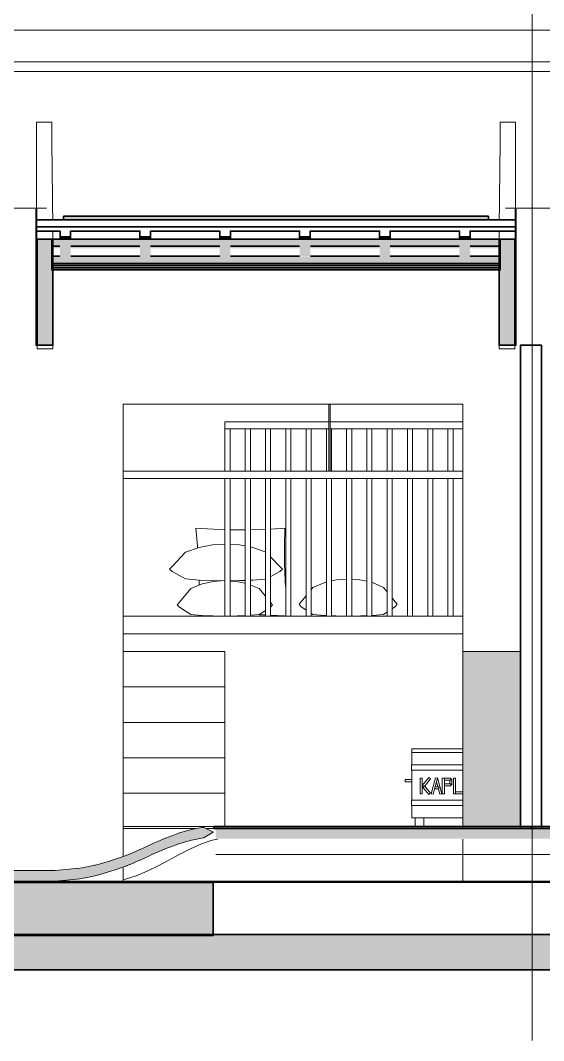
# Model space of a CAD drawing. Header units: millimetres. Extents: x 0 to 153524, y 0 to 59400.
# Drawn here: x 57744 to 60703, y 43700 to 49470 of the extents above; entities that cross this region are included whole.
import ezdxf

# ---------------------------------------------------------------- set-up
doc = ezdxf.new("R2010")
doc.units = ezdxf.units.MM
doc.linetypes.add('DASHDOT', pattern=[3.556, 2.54, -0.508, 0, -0.508])
for name, color, linetype, lineweight in [('01_切断（構造・壁）', 7, 'Continuous', 35), ('02_切断（家具）', 8, 'Continuous', 18), ('03_切断（ガラス）', 5, 'Continuous', 13), ('05_断熱（仮）', 2, 'Continuous', 9), ('10_見えがかり', 7, 'Continuous', 13), ('11_見えがかり（家具）', 8, 'Continuous', 9), ('12_見えがかり（ガラス）', 5, 'Continuous', 9), ('40_通り芯', 1, 'DASHDOT', 9)]:
    doc.layers.add(name, color=color, linetype=linetype, lineweight=lineweight)

msp = doc.modelspace()

# ---------------------------------------------------------------- hatches: boundary and pattern name
at = {"layer": '01_切断（構造・壁）'}
for color, points in [(7, [(57834.4, 47633.3), (57832.7, 47633.3), (57832.7, 47701.4), (57832.7, 48402.3), (57832.9, 48402.3), (57834.6, 48402.3), (57834.6, 48334.2), (57834.6, 47633.3)]), (7, [(59200.6, 48342.4), (59148.8, 48342.5), (57988.4, 48342.5), (57988.4, 48352.8), (57988.3, 48362.5), (59149.1, 48362.5), (59201, 48362.4), (60390.8, 48362.5), (60390.8, 48352.1), (60390.8, 48342.5)]), (7, [(60546.3, 47633.3), (60544.6, 47633.3), (60544.6, 47701.3), (60544.6, 48402.3), (60544.7, 48402.3), (60546.5, 48402.3), (60546.5, 48334.3), (60546.5, 47633.3)]), (7, [(57858.2, 48233.3), (57928.1, 48233.3), (57928.1, 47633.3), (57873.5, 47633.3), (57838.1, 47633.3), (57838.1, 48233.3)]), (7, [(60451.1, 48233.3), (60471.2, 48233.3), (60541.1, 48233.3), (60541.1, 47633.3), (60486.4, 47633.3), (60451.1, 47633.3)]), (7, [(58838.7, 44910), (58849.7, 44910), (58921.8, 44910), (58983.3, 44910), (59034.3, 44910), (59075.1, 44910), (59106.2, 44910), (59127.9, 44910), (59140.7, 44910), (59335.5, 44910), (59394.2, 44910), (59510.9, 44910), (59627.7, 44910), (59744.4, 44910), (59861.1, 44910), (59977.8, 44910), (60094.6, 44910), (60211.3, 44910), (60328, 44910), (60444.7, 44910), (60631.5, 44910), (60631.5, 44903.8), (60631.5, 44903.8), (60631.5, 44900), (60444.7, 44900), (60328, 44900), (60211.3, 44900), (60094.6, 44900), (59977.8, 44900), (59861.1, 44900), (59744.4, 44900), (59627.7, 44900), (59510.9, 44900), (59394.2, 44900), (59335.5, 44900), (59140.7, 44900), (59127.9, 44900), (59106.2, 44900), (59075.1, 44900), (59034.3, 44900), (58983.3, 44900), (58921.8, 44900), (58849.7, 44900), (58838.7, 44900), (58838.7, 44901.4), (58838.7, 44901.4)]), (7, [(65177.2, 44842), (65177.2, 44900), (58849.1, 44900), (58849.1, 44842)]), (7, [(62057.2, 44900), (62039.9, 44900), (61981.3, 44900), (61809.7, 44900), (61779.9, 44900), (61719, 44900), (61708.7, 44900), (61649.9, 44900), (61633.7, 44900), (61454.8, 44900), (60631.5, 44900), (60631.5, 44902), (60631.5, 44910), (61454.8, 44910), (61633.7, 44910), (61649.9, 44910), (61708.7, 44910), (61719, 44910), (61779.9, 44910), (61809.7, 44910), (61981.3, 44910), (62039.9, 44910), (62057.2, 44910), (62072.3, 44910), (62072.3, 44908), (62072.3, 44908), (62072.3, 44900)]), (8, [(69279.8, 44100), (69129.8, 44100), (14654.1, 44100), (14504.1, 44100), (14504.1, 44300), (14504.1, 44752), (14654.1, 44752), (14654.1, 44300), (69129.8, 44300), (69129.8, 44752), (69279.8, 44752), (69279.8, 44300)]), (7, [(56665.1, 44295), (56665.1, 44474.3), (56665.1, 44595), (56795.3, 44595), (56998.2, 44595), (57092.2, 44595), (57182.3, 44595), (57352.8, 44595), (57513.3, 44595), (57667.1, 44595), (57816.6, 44595), (57890.5, 44595), (58038.1, 44595), (58187.2, 44595), (58340.1, 44595), (58499.4, 44595), (58668, 44595), (58834.5, 44595), (58834.5, 44317.9), (58834.5, 44295), (58668, 44295), (58499.4, 44295), (58340.1, 44295), (58187.2, 44295), (58038.1, 44295), (57890.5, 44295), (57816.6, 44295), (57667.1, 44295), (57513.3, 44295), (57352.8, 44295), (57182.3, 44295), (57092.2, 44295), (56998.2, 44295), (56795.3, 44295)])]:
    msp.add_hatch(color=color, dxfattribs=at).paths.add_polyline_path(points)
at = {"layer": '01_切断（構造・壁）', "true_color": 0xe9dcc4}
for points in [[(59117.6, 48095.4), (60458.1, 48095.4), (60458.1, 48083.4), (59268, 48083.4), (57921.1, 48083.4), (57921.1, 48095.4)], [(60458.1, 48071.4), (59117.6, 48071.4), (57921.1, 48071.4), (57921.1, 48072.2), (57921.1, 48083.4), (59267.6, 48083.4), (60458.1, 48083.4), (60458.1, 48083.4)]]:
    msp.add_hatch(color=8, dxfattribs=at).paths.add_polyline_path(points)
at = {"layer": '02_切断（家具）'}
for points in [[(60246.5, 44900), (60246.5, 45775), (60246.5, 45775), (60246.5, 45900), (60260.1, 45900), (60307.8, 45900), (60355.4, 45900), (60403.1, 45900), (60450.7, 45900), (60498.3, 45900), (60525, 45900), (60570.8, 45900), (60570.8, 45775), (60570.8, 44900), (60564.6, 44900), (60544.2, 44900), (60498.3, 44900), (60450.7, 44900), (60403.1, 44900), (60355.4, 44900), (60307.8, 44900), (60260.1, 44900)], [(56669.2, 44880.9), (56704, 44898.2), (56719.1, 44905.6), (56720.7, 44906.4), (56722.5, 44906.1), (56762.8, 44898.6), (56788.2, 44893.8), (56792.5, 44892.8), (56825.5, 44882.8), (56858.6, 44872.8), (56861.5, 44871.8), (56887.4, 44861.7), (56928.8, 44845.5), (56930.6, 44844.8), (56948.3, 44836.9), (56999, 44814.2), (56999.8, 44813.9), (57008.2, 44809.9), (57053.1, 44788.7), (57058.2, 44786.5), (57069.1, 44782.2), (57071.9, 44781.1), (57072.1, 44781.1), (57137.8, 44755.6), (57155.4, 44748.8), (57157.2, 44748.1), (57204.4, 44731.1), (57238.9, 44718.7), (57242.5, 44717.6), (57268.6, 44709.5), (57322.3, 44693), (57327.8, 44691.5), (57329.9, 44691), (57338.9, 44689), (57343.8, 44688), (57402.9, 44678.2), (57432.9, 44673.2), (57438.6, 44672.4), (57474.3, 44669.1), (57522.6, 44664.5), (57526, 44664.3), (57547.2, 44663.2), (57574.4, 44661.8), (57578.4, 44661.7), (57667.8, 44661.6), (57799.6, 44661.6), (57926.6, 44661.7), (57929.9, 44661.8), (57937.2, 44662.1), (57940.7, 44662.3), (58060, 44672.5), (58065.2, 44673.1), (58107.6, 44679.5), (58112.7, 44680.4), (58163.8, 44691.6), (58169, 44692.9), (58202.1, 44702.5), (58253.9, 44717.6), (58257.3, 44718.7), (58336.3, 44745.6), (58343.9, 44748.1), (58345.7, 44748.8), (58361.6, 44754.6), (58367.2, 44756.9), (58420.5, 44781), (58420.7, 44781.2), (58434, 44787.2), (58492.2, 44813.9), (58492.9, 44814.2), (58520.8, 44826.3), (58563.6, 44844.8), (58565.4, 44845.5), (58605.4, 44860.6), (58635.1, 44871.8), (58637.9, 44872.7), (58688.2, 44887.5), (58706.4, 44892.8), (58710.5, 44893.8), (58769.7, 44904.5), (58778.3, 44906.1), (58780.3, 44906.3), (58782.2, 44905.5), (58832.3, 44881.5), (58833.6, 44880.8), (58835.2, 44880), (58833.7, 44879), (58786.5, 44850.2), (58781.9, 44847.4), (58780.3, 44846.5), (58778.5, 44846.1), (58723, 44836.1), (58712.6, 44834.2), (58704.3, 44832.2), (58658.6, 44818.8), (58639.4, 44813.2), (58633.6, 44811.2), (58594.9, 44796.6), (58566.3, 44785.9), (58562.7, 44784.4), (58532.2, 44771.2), (58493.3, 44754.4), (58491.8, 44753.7), (58470.6, 44744), (58420.7, 44721.1), (58410.3, 44716.4), (58365.8, 44696.3), (58363.1, 44695.1), (58348.8, 44689.9), (58345.3, 44688.6), (58344.4, 44688.3), (58279.3, 44666.1), (58256.5, 44658.4), (58254.8, 44657.9), (58212.3, 44645.5), (58167.7, 44632.5), (58165.1, 44631.9), (58148.5, 44628.2), (58111.4, 44620.2), (58108.9, 44619.7), (58080.7, 44615.4), (58063.9, 44612.9), (58061.3, 44612.6), (58005, 44607.8), (57939.8, 44602.2), (57938.1, 44602.1), (57934.8, 44602), (57929.1, 44601.8), (57927.4, 44601.7), (57799.7, 44601.6), (57667.9, 44601.6), (57577.4, 44601.7), (57575.4, 44601.8), (57525.1, 44604.3), (57523.4, 44604.5), (57437.1, 44612.6), (57434.3, 44612.9), (57342.5, 44628.2), (57340.1, 44628.7), (57326.4, 44631.8), (57323.7, 44632.6), (57316.2, 44634.9), (57241.6, 44657.8), (57239.8, 44658.4), (57192.6, 44675.4), (57156.8, 44688.3), (57155.9, 44688.6), (57077.2, 44719.1), (57072.1, 44721.1), (57056.9, 44727), (57054.4, 44728.1), (57000.2, 44753.7), (56998.7, 44754.4), (56988.5, 44758.9), (56931.5, 44784.4), (56927.9, 44785.9), (56907.1, 44794), (56862.9, 44811.2), (56857.1, 44813.2), (56827.2, 44822.3), (56794.6, 44832.2), (56786.1, 44834.2), (56748.6, 44841.2), (56722.6, 44846.1), (56720.7, 44846.5), (56719.1, 44847.5), (56683.5, 44869.9), (56669.1, 44879), (56667.6, 44880)]]:
    msp.add_hatch(color=8, dxfattribs=at).paths.add_polyline_path(points)
at = {"layer": '05_断熱（仮）', "true_color": 0xf3d98b}
for points in [[(58028.2, 48245.4), (58028.2, 48233.5), (57998.5, 48233.5), (57968.2, 48233.4), (57968.2, 48245.4)], [(58419.9, 48233.6), (58419.9, 48245.4), (58480, 48245.4), (58480, 48233.7), (58450.2, 48233.6)], [(58871.6, 48233.7), (58871.6, 48245.4), (58931.7, 48245.4), (58931.7, 48233.7), (58901.9, 48233.7)], [(59323.4, 48233.8), (59323.4, 48245.4), (59383.4, 48245.4), (59383.4, 48233.8), (59353.7, 48233.8)], [(59775.1, 48233.7), (59775.1, 48245.4), (59835.2, 48245.4), (59835.2, 48233.7), (59805.4, 48233.7)], [(60226.8, 48233.5), (60226.8, 48245.4), (60286.9, 48245.4), (60286.9, 48233.5), (60257.1, 48233.5)], [(60458.2, 48233.4), (60458.1, 48181.4), (60286.9, 48181.4), (60286.9, 48160), (60286.9, 48136.5), (60257.1, 48136.5), (60226.8, 48136.5), (60226.8, 48158.1), (60226.8, 48181.4), (59835.2, 48181.4), (59835.2, 48160.1), (59835.2, 48136.7), (59805.4, 48136.7), (59775.1, 48136.7), (59775.1, 48158.2), (59775.1, 48181.4), (59383.4, 48181.4), (59383.4, 48160.2), (59383.4, 48136.8), (59353.7, 48136.8), (59323.4, 48136.8), (59323.4, 48158.3), (59323.4, 48181.4), (59116.4, 48181.4), (58931.7, 48181.4), (58931.7, 48160.2), (58931.7, 48136.7), (58901.9, 48136.7), (58871.6, 48136.7), (58871.6, 48158.3), (58871.6, 48181.4), (58480, 48181.4), (58480, 48160.1), (58480, 48136.7), (58450.2, 48136.6), (58419.9, 48136.6), (58419.9, 48158.2), (58419.9, 48181.4), (58028.2, 48181.4), (58028.2, 48159.9), (58028.2, 48136.5), (57998.5, 48136.5), (57968.2, 48136.4), (57968.2, 48158), (57968.2, 48181.4), (57921, 48181.4), (57921, 48233.4), (59265.4, 48233.4)], [(60458.1, 48136.4), (60458.1, 48095.4), (59117.6, 48095.4), (57921.1, 48095.4), (57921.1, 48136.4), (59265.4, 48136.4)]]:
    msp.add_hatch(color=8, dxfattribs=at).paths.add_polyline_path(points)

# ---------------------------------------------------------------- linework, layer by layer
at = {"layer": '01_切断（構造・壁）'}
for points in [[(57834.4, 47633.3), (57832.7, 47633.3), (57832.7, 47701.4), (57832.7, 48402.3), (57832.9, 48402.3), (57834.6, 48402.3), (57834.6, 48334.2), (57834.6, 47633.3), (57834.4, 47633.3)], [(59200.6, 48342.4), (59148.8, 48342.5), (57988.4, 48342.5), (57988.4, 48352.8), (57988.3, 48362.5), (59149.1, 48362.5), (59201, 48362.4), (60390.8, 48362.5), (60390.8, 48352.1), (60390.8, 48342.5), (59200.6, 48342.4)], [(60546.3, 47633.3), (60544.6, 47633.3), (60544.6, 47701.3), (60544.6, 48402.3), (60544.7, 48402.3), (60546.5, 48402.3), (60546.5, 48334.3), (60546.5, 47633.3), (60546.3, 47633.3)], [(57998.5, 48233.5), (57968.2, 48233.4), (57968.2, 48255), (57968.2, 48278.4), (57834.6, 48278.4), (57834.6, 48312.1), (57834.6, 48342.4), (59117.6, 48342.4), (60544.6, 48342.4), (60544.6, 48308.7), (60544.6, 48278.4), (60286.9, 48278.4), (60286.9, 48257), (60286.9, 48233.5), (60257.1, 48233.5), (60226.8, 48233.5), (60226.8, 48255.1), (60226.8, 48278.4), (59835.2, 48278.4), (59835.2, 48257.1), (59835.2, 48233.7), (59805.4, 48233.7), (59775.1, 48233.7), (59775.1, 48255.2), (59775.1, 48278.4), (59383.4, 48278.4), (59383.4, 48257.2), (59383.4, 48233.8), (59353.7, 48233.8), (59323.4, 48233.8), (59323.4, 48255.3), (59323.4, 48278.4), (59116.4, 48278.4), (58931.7, 48278.4), (58931.7, 48257.2), (58931.7, 48233.7), (58901.9, 48233.7), (58871.6, 48233.7), (58871.6, 48255.3), (58871.6, 48278.4), (58480, 48278.4), (58480, 48257.1), (58480, 48233.7), (58450.2, 48233.6), (58419.9, 48233.6), (58419.9, 48255.2), (58419.9, 48278.4), (58028.2, 48278.4), (58028.2, 48256.9), (58028.2, 48233.5), (57998.5, 48233.5)], [(57835.6, 48302.4), (59117.6, 48302.4), (60543.6, 48302.4)], [(57969.2, 48245.4), (58027.2, 48245.4)], [(58420.9, 48245.4), (58479, 48245.4)], [(58872.6, 48245.4), (58930.7, 48245.4)], [(59324.4, 48245.4), (59382.4, 48245.4)], [(59776.1, 48245.4), (59834.2, 48245.4)], [(60227.8, 48245.4), (60285.9, 48245.4)], [(57858.2, 48233.3), (57928.1, 48233.3), (57928.1, 47633.3), (57873.5, 47633.3), (57838.1, 47633.3), (57838.1, 48233.3), (57858.2, 48233.3)], [(57921.1, 48083.4), (57921, 48163), (57921, 48233.4), (59265.4, 48233.4), (60458.2, 48233.4), (60458.1, 48153.9), (60458.1, 48083.4), (59268, 48083.4), (57921.1, 48083.4)], [(57922, 48193.4), (57967.7, 48193.4)], [(58028.7, 48193.4), (58419.4, 48193.4)], [(58480.5, 48193.4), (58871.1, 48193.4)], [(58932.2, 48193.4), (59265.4, 48193.4), (59322.9, 48193.4)], [(59383.9, 48193.4), (59774.6, 48193.4)], [(59835.7, 48193.4), (60226.3, 48193.4)], [(60287.4, 48193.4), (60457.1, 48193.4)], [(60451.1, 48233.3), (60471.2, 48233.3), (60541.1, 48233.3), (60541.1, 47633.3), (60486.4, 47633.3), (60451.1, 47633.3), (60451.1, 48233.3)], [(57922.1, 48136.4), (57967.7, 48136.4)], [(58028.7, 48136.4), (58419.4, 48136.4)], [(58480.5, 48136.4), (58871.1, 48136.4)], [(58932.2, 48136.4), (59265.4, 48136.4), (59322.9, 48136.4)], [(59383.9, 48136.4), (59774.6, 48136.4)], [(59835.7, 48136.4), (60226.3, 48136.4)], [(60287.4, 48136.4), (60457.1, 48136.4)], [(60458.1, 48083.4), (60458.1, 48083.4), (60458.1, 48070.7), (60458.1, 48059.4), (59268, 48059.4), (57921.1, 48059.4), (57921.1, 48072.2), (57921.1, 48083.4), (59267.6, 48083.4), (60458.1, 48083.4)], [(57922.1, 48095.4), (59117.6, 48095.4), (60457.1, 48095.4)], [(57922.1, 48071.4), (59117.6, 48071.4), (60457.1, 48071.4)], [(60671.3, 47633.3), (60671.3, 47633.3), (60690.1, 47633.3), (60690.1, 47633.3), (60690.1, 45412.5), (60690.1, 45412.5), (60690.1, 44900), (60671.3, 44900), (60571.6, 44900), (60571.6, 47114.1), (60571.6, 47114.1), (60571.6, 47633.3), (60671.3, 47633.3)], [(58838.7, 44910), (58849.7, 44910), (58921.8, 44910), (58983.3, 44910), (59034.3, 44910), (59075.1, 44910), (59106.2, 44910), (59127.9, 44910), (59140.7, 44910), (59335.5, 44910), (59394.2, 44910), (59510.9, 44910), (59627.7, 44910), (59744.4, 44910), (59861.1, 44910), (59977.8, 44910), (60094.6, 44910), (60211.3, 44910), (60328, 44910), (60444.7, 44910), (60631.5, 44910), (60631.5, 44903.8), (60631.5, 44903.8), (60631.5, 44900), (60444.7, 44900), (60328, 44900), (60211.3, 44900), (60094.6, 44900), (59977.8, 44900), (59861.1, 44900), (59744.4, 44900), (59627.7, 44900), (59510.9, 44900), (59394.2, 44900), (59335.5, 44900), (59140.7, 44900), (59127.9, 44900), (59106.2, 44900), (59075.1, 44900), (59034.3, 44900), (58983.3, 44900), (58921.8, 44900), (58849.7, 44900), (58838.7, 44900), (58838.7, 44901.4), (58838.7, 44901.4), (58838.7, 44910)], [(61454.8, 44900), (60631.5, 44900), (60631.5, 44902), (60631.5, 44910), (61454.8, 44910)], [(69279.8, 44100), (69129.8, 44100), (14654.1, 44100), (14504.1, 44100), (14504.1, 44300), (14504.1, 44752), (14654.1, 44752), (14654.1, 44300), (69129.8, 44300), (69129.8, 44752), (69279.8, 44752), (69279.8, 44300), (69279.8, 44100)], [(9500, 44600), (78500, 44600)], [(57667.1, 44595), (57816.6, 44595), (57890.5, 44595), (58038.1, 44595), (58187.2, 44595), (58340.1, 44595), (58499.4, 44595), (58668, 44595), (58834.5, 44595), (58834.5, 44317.9), (58834.5, 44295), (58668, 44295), (58499.4, 44295), (58340.1, 44295), (58187.2, 44295), (58038.1, 44295), (57890.5, 44295), (57816.6, 44295), (57667.1, 44295)]]:
    msp.add_lwpolyline(points, dxfattribs=at)
at = {"layer": '02_切断（家具）'}
for points in [[(60246.5, 44900), (60246.5, 45775), (60246.5, 45775), (60246.5, 45900), (60260.1, 45900), (60307.8, 45900), (60355.4, 45900), (60403.1, 45900), (60450.7, 45900), (60498.3, 45900), (60525, 45900), (60570.8, 45900), (60570.8, 45775), (60570.8, 44900), (60564.6, 44900), (60544.2, 44900), (60498.3, 44900), (60450.7, 44900), (60403.1, 44900), (60355.4, 44900), (60307.8, 44900), (60260.1, 44900), (60246.5, 44900)], [(57667.8, 44661.6), (57799.6, 44661.6), (57926.6, 44661.7), (57929.9, 44661.8), (57937.2, 44662.1), (57940.7, 44662.3), (58060, 44672.5), (58065.2, 44673.1), (58107.6, 44679.5), (58112.7, 44680.4), (58163.8, 44691.6), (58169, 44692.9), (58202.1, 44702.5), (58253.9, 44717.6), (58257.3, 44718.7), (58336.3, 44745.6), (58343.9, 44748.1), (58345.7, 44748.8), (58361.6, 44754.6), (58367.2, 44756.9), (58420.5, 44781), (58420.7, 44781.2), (58434, 44787.2), (58492.2, 44813.9), (58492.9, 44814.2), (58520.8, 44826.3), (58563.6, 44844.8), (58565.4, 44845.5), (58605.4, 44860.6), (58635.1, 44871.8), (58637.9, 44872.7), (58688.2, 44887.5), (58706.4, 44892.8), (58710.5, 44893.8), (58769.7, 44904.5), (58778.3, 44906.1), (58780.3, 44906.3), (58782.2, 44905.5), (58832.3, 44881.5), (58833.6, 44880.8), (58835.2, 44880), (58833.7, 44879), (58786.5, 44850.2), (58781.9, 44847.4), (58780.3, 44846.5), (58778.5, 44846.1), (58723, 44836.1), (58712.6, 44834.2), (58704.3, 44832.2), (58658.6, 44818.8), (58639.4, 44813.2), (58633.6, 44811.2), (58594.9, 44796.6), (58566.3, 44785.9), (58562.7, 44784.4), (58532.2, 44771.2), (58493.3, 44754.4), (58491.8, 44753.7), (58470.6, 44744), (58420.7, 44721.1), (58410.3, 44716.4), (58365.8, 44696.3), (58363.1, 44695.1), (58348.8, 44689.9), (58345.3, 44688.6), (58344.4, 44688.3), (58279.3, 44666.1), (58256.5, 44658.4), (58254.8, 44657.9), (58212.3, 44645.5), (58167.7, 44632.5), (58165.1, 44631.9), (58148.5, 44628.2), (58111.4, 44620.2), (58108.9, 44619.7), (58080.7, 44615.4), (58063.9, 44612.9), (58061.3, 44612.6), (58005, 44607.8), (57939.8, 44602.2), (57938.1, 44602.1), (57934.8, 44602), (57929.1, 44601.8), (57927.4, 44601.7), (57799.7, 44601.6), (57667.9, 44601.6)]]:
    msp.add_lwpolyline(points, dxfattribs=at)
at = {"layer": '03_切断（ガラス）'}
for points in [[(57604, 48408.3), (57892.3, 48408.3)], [(60486.9, 48408.3), (60775.2, 48408.3)]]:
    msp.add_lwpolyline(points, dxfattribs=at)
at = {"layer": '10_見えがかり'}
for points in [[(14432, 48800), (14445.9, 48800), (14445.9, 49187.7), (14445.9, 49331), (14561.6, 49331), (14562.8, 49187.7), (14562.8, 49037.7), (15203, 49037.7), (15657, 49181), (34541.3, 49181), (34541.3, 49037.7), (46072.1, 49037.7), (46072.1, 49181), (69280.7, 49181), (69280.7, 48364.3)], [(69459.8, 49236), (62929.6, 49236), (55970.7, 49236), (28091.8, 49236), (21132.9, 49236), (14564, 49236)], [(57834.6, 48404.3), (57834.6, 48417.3), (57834.6, 48442.7), (57834.6, 48468.7), (57834.6, 48494.7), (57834.6, 48520), (57834.6, 48545.3), (57834.6, 48571.3), (57834.6, 48597.3), (57834.6, 48622.7), (57834.6, 48646.7), (57834.6, 48668.5), (57834.6, 48687.5), (57834.6, 48703.2), (57834.6, 48715.3), (57834.6, 48723.6), (57834.6, 48728.5), (57834.6, 48730), (57834.6, 48730), (57834.6, 48894.8), (57921.2, 48894.8), (57921.7, 48840.7), (57922.3, 48786.6), (57922.8, 48732.5), (57923.4, 48678.4), (57923.9, 48624.2), (57924.5, 48570.1), (57925.1, 48516), (57925.7, 48461.9), (57926.2, 48407.8), (57926.8, 48353.6), (57926.9, 48344.4)], [(60452.3, 48344.4), (60452.4, 48353.6), (60453, 48407.8), (60453.5, 48461.9), (60454.1, 48516), (60454.7, 48570.1), (60455.2, 48624.2), (60455.8, 48678.4), (60456.4, 48732.5), (60456.9, 48786.6), (60457.5, 48840.7), (60458, 48894.8), (60544.5, 48894.8), (60544.6, 48730), (60544.6, 48730), (60544.6, 48728.5), (60544.6, 48723.6), (60544.6, 48715.3), (60544.6, 48703.2), (60544.6, 48687.5), (60544.6, 48668.5), (60544.6, 48646.7), (60544.6, 48622.7), (60544.6, 48597.3), (60544.6, 48571.3), (60544.6, 48545.3), (60544.6, 48520), (60544.6, 48494.7), (60544.6, 48468.7), (60544.6, 48442.7), (60544.6, 48417.3), (60544.6, 48404.3)], [(57927.7, 48276.4), (57928, 48245.4), (57928.1, 48235.4)], [(60451.1, 48235.4), (60451.2, 48245.4), (60451.5, 48276.4)], [(57928.2, 47631.3), (57928.4, 47612), (57838.2, 47612), (57838.1, 47631.3)], [(60541, 47631.3), (60540.9, 47612), (60450.8, 47612), (60451, 47631.3)], [(60246.6, 45902), (60246.5, 47300), (58324.5, 47300), (58324.6, 44743.7)], [(58326.6, 44910), (58836.7, 44910)], [(58734.5, 44900), (58326.6, 44900)], [(58836.7, 44900), (58798.1, 44900)], [(65051.4, 44840), (65051.4, 44600), (60246.6, 44600), (60246.6, 44840)], [(58849.1, 44752), (65177.2, 44752)], [(58324.6, 44679.5), (58324.6, 44600), (57932.1, 44600)], [(58836.5, 44595), (65311.7, 44595)]]:
    msp.add_lwpolyline(points, dxfattribs=at)
at = {"layer": '11_見えがかり（家具）'}
for points in [[(59487.8, 46922), (59487.8, 47298)], [(59496.5, 47298), (59496.5, 46922)], [(59013.8, 47160), (58901.1, 47160), (58901.1, 47200), (59485.8, 47200)], [(59498.5, 47200), (60244.5, 47200)], [(58901.1, 46922), (58901.1, 47158)], [(58930, 47158), (58930, 46922)], [(59015.8, 47160), (59044.6, 47160), (59044.6, 46922)], [(59015.8, 46922), (59015.8, 47160)], [(59357.7, 47160), (59046.6, 47160)], [(59130.4, 46922), (59130.4, 47158)], [(59159.2, 47158), (59159.2, 46922)], [(59245, 46922), (59245, 47158)], [(59273.8, 47158), (59273.8, 46922)], [(59359.7, 47160), (59388.5, 47160), (59388.5, 46922)], [(59359.7, 46922), (59359.7, 47160)], [(59485.8, 47160), (59390.5, 47160)], [(59474.3, 46922), (59474.3, 47158)], [(59701.5, 47160), (59498.5, 47160)], [(59503.1, 47158), (59503.1, 46922)], [(59588.9, 46922), (59588.9, 47158)], [(59617.7, 47158), (59617.7, 46922)], [(59703.5, 46922), (59703.5, 47160), (59732.4, 47160)], [(59732.4, 47160), (59732.4, 46922)], [(59816.2, 47160), (59734.4, 47160)], [(59818.2, 46922), (59818.2, 47160), (59847, 47160)], [(59847, 47160), (59847, 46922)], [(60045.4, 47160), (59849, 47160)], [(59932.8, 46922), (59932.8, 47158)], [(59961.6, 47158), (59961.6, 46922)], [(60047.4, 46922), (60047.4, 47160), (60076.3, 47160), (60076.3, 46922)], [(60244.5, 47160), (60078.3, 47160)], [(60162.1, 46922), (60162.1, 47158)], [(60190.9, 47158), (60190.9, 46922)], [(58326.5, 46920), (60244.5, 46920)], [(60244.5, 46880), (58326.5, 46880)], [(58930, 46878), (58930, 46100), (58901.1, 46100), (58901.1, 46878)], [(59044.6, 46878), (59044.6, 46100), (59015.8, 46100), (59015.8, 46878)], [(59159.2, 46878), (59159.2, 46100), (59130.4, 46100), (59130.4, 46878)], [(59273.8, 46878), (59273.8, 46100), (59245, 46100), (59245, 46878)], [(59388.5, 46878), (59388.5, 46100), (59359.7, 46100), (59359.7, 46878)], [(59503.1, 46878), (59503.1, 46100), (59474.3, 46100), (59474.3, 46878)], [(59617.7, 46878), (59617.7, 46100), (59588.9, 46100), (59588.9, 46878)], [(59732.4, 46878), (59732.4, 46100), (59703.5, 46100), (59703.5, 46878)], [(59847, 46878), (59847, 46100), (59818.2, 46100), (59818.2, 46878)], [(59961.6, 46878), (59961.6, 46100), (59932.8, 46100), (59932.8, 46878)], [(60076.3, 46100), (60047.4, 46100), (60047.4, 46878)], [(60076.3, 46878), (60076.3, 46100)], [(60190.9, 46878), (60190.9, 46100), (60162.1, 46100), (60162.1, 46878)], [(58745.5, 46488.4), (58744.9, 46498.1), (58735.9, 46597.4), (58836.8, 46591.8)], [(58836.8, 46591.8), (58899.1, 46590.1)], [(58932, 46589.2), (58937.6, 46589), (59013.8, 46589)], [(59046.6, 46589.3), (59128.4, 46591.5)], [(59161.2, 46593.1), (59239.3, 46597.4), (59237.1, 46498.1), (59237.7, 46398.8), (59241.1, 46299.5), (59243, 46269.9)], [(58601.9, 46381.3), (58678.2, 46461.8), (58754.4, 46489.6), (58830.7, 46503.7), (58899.1, 46507.7)], [(58932, 46506.7), (58983.1, 46503.7), (59013.8, 46498)], [(59046.6, 46491.9), (59059.3, 46489.6), (59128.4, 46464.3)], [(59161.2, 46434.5), (59211.5, 46381.3), (59225.7, 46367.3), (59211.5, 46353.3), (59161.2, 46325.2)], [(58899.1, 46301.1), (58830.7, 46301.8), (58754.4, 46304.6), (58678.2, 46310.8), (58601.9, 46353.3), (58587.6, 46367.3), (58601.9, 46381.3)], [(58832, 46102), (58772.2, 46104.5), (58707.7, 46110.3), (58643, 46151), (58631.4, 46165), (58643, 46179), (58707.7, 46256.4), (58772.2, 46283.1), (58836.8, 46296.7)], [(58754.6, 46278), (58754.5, 46299.5), (58754.4, 46302.6)], [(58836.8, 46296.7), (58879.8, 46299.6)], [(59013.8, 46303), (58983.1, 46301.8), (58932, 46301.3)], [(58932, 46299), (58965.8, 46296.7), (59013.8, 46286.6)], [(59128.4, 46310.2), (59059.3, 46304.6), (59046.6, 46304.2)], [(59390.5, 46253.9), (59398.3, 46263.5), (59464.9, 46291.6)], [(59464.9, 46291.6), (59472.3, 46293.2)], [(59505.1, 46300.2), (59531.5, 46305.9), (59586.9, 46309.6)], [(59619.7, 46308.9), (59664.4, 46305.9), (59701.5, 46297.9)], [(59734.4, 46290.1), (59797.3, 46263.5), (59816.2, 46240.3)], [(59046.6, 46276.4), (59094.7, 46256.4), (59128.4, 46215.9)], [(59161.2, 46176.4), (59170.6, 46165), (59161.2, 46153.6)], [(59357.7, 46137.2), (59331.7, 46154), (59319.8, 46168), (59331.7, 46182), (59357.7, 46213.7)], [(59849, 46200), (59863.6, 46182), (59875.5, 46168), (59863.6, 46154), (59849, 46144.5)], [(58752.7, 46102), (58752.8, 46104.2)], [(59013.8, 46103.8), (58970.6, 46102)], [(59128.4, 46131.6), (59094.7, 46110.3), (59046.6, 46106)], [(59128.4, 46107.3), (59093.9, 46108.3)], [(59238.3, 46102), (59161.2, 46106.2)], [(59472.3, 46104.4), (59464.9, 46104.7), (59398.3, 46110.9), (59390.5, 46116)], [(59816.2, 46123.2), (59797.3, 46110.9), (59734.4, 46105)], [(58326.6, 46100), (58899.1, 46100)], [(58777, 46102.3), (58770.8, 46102)], [(58932, 46100), (59013.8, 46100)], [(59046.6, 46100), (59128.4, 46100)], [(59161.2, 46100), (59243, 46100)], [(59275.8, 46100), (59357.7, 46100)], [(59390.5, 46100), (59472.3, 46100)], [(59527.9, 46102), (59505.1, 46103)], [(59505.1, 46100), (59586.9, 46100)], [(59619.7, 46100), (59701.5, 46100)], [(59701.5, 46103.4), (59668, 46102)], [(59734.4, 46100), (59816.2, 46100)], [(59849, 46100), (59930.8, 46100)], [(59963.6, 46100), (60045.4, 46100)], [(60078.3, 46100), (60160.1, 46100)], [(60192.9, 46100), (60244.5, 46100)], [(60244.5, 46000), (58326.6, 46000)], [(58326.6, 45900), (58901.1, 45900), (58901.1, 45702)], [(58326.6, 45700), (58901.1, 45700), (58901.1, 45502)], [(58326.6, 45500), (58901.1, 45500), (58901.1, 45302)], [(58326.6, 45300), (58901.1, 45300), (58901.1, 45102)], [(59958.2, 45332), (59958.2, 45350), (60244.5, 45350)], [(59958.2, 45262), (59958.2, 45330), (60244.5, 45330)], [(60244.5, 45230), (59955.3, 45230), (59955.3, 45260), (60244.5, 45260)], [(59958.2, 45062), (59958.2, 45228)], [(60005.3, 45185), (60016.8, 45185), (60016.8, 45095), (60005.3, 45095), (60005.3, 45185)], [(60018.8, 45144.7), (60054.7, 45188.9), (60054.7, 45188.9), (60063.5, 45181.1), (60027, 45136.1), (60027, 45136.1)], [(60068, 45096.6), (60092, 45186.6), (60092, 45186.6), (60103.1, 45183.4), (60079.1, 45093.4), (60079.1, 45093.4), (60079.1, 45093.4), (60068, 45096.6)], [(60101.1, 45186), (60103.1, 45186.6), (60103.4, 45185.4)], [(60104.6, 45181.1), (60116.3, 45137)], [(60130.2, 45095), (60130.2, 45185), (60139.7, 45185)], [(60178.3, 45173), (60141.7, 45173), (60141.7, 45185), (60178.3, 45185), (60178.3, 45173)], [(60204.2, 45095), (60192.7, 45095), (60192.7, 45185), (60204.2, 45185), (60204.2, 45095)], [(59956.2, 45164), (59919.8, 45164), (59919.8, 45176), (59956.2, 45176)], [(60027, 45136.1), (60027, 45136.1), (60018.8, 45143.3)], [(60018.8, 45136.7), (60021.1, 45138.7)], [(60063.5, 45098.9), (60054.7, 45091.1), (60054.7, 45091.1), (60018.8, 45135.3)], [(60031.4, 45138.4), (60063.5, 45098.9)], [(60110, 45124), (60089.3, 45124)], [(60092.5, 45136), (60110, 45136), (60110, 45124)], [(60104.1, 45138), (60098.6, 45158.7)], [(60116.3, 45137), (60127.1, 45096.6), (60122.5, 45095.3), (60116, 45093.4), (60116, 45093.4), (60108.4, 45122)], [(60141.7, 45138), (60141.7, 45095), (60130.2, 45095)], [(60141.7, 45171), (60141.7, 45154)], [(60178.3, 45152), (60178.3, 45140), (60141.7, 45140), (60141.7, 45152), (60178.3, 45152)], [(60172.5, 45154), (60172.5, 45171)], [(60180.3, 45179), (60184, 45179), (60184, 45146), (60180.3, 45146)], [(58326.6, 45100), (58901.1, 45100), (58901.1, 44912)], [(60206.2, 45107), (60244.5, 45107)], [(60244.5, 45095), (60206.2, 45095)], [(60244.5, 45030), (59955.3, 45030), (59955.3, 45060), (60244.5, 45060)], [(60244.5, 44960), (59958.2, 44960), (59958.2, 45028)], [(59976.9, 44912), (59976.9, 44958)], [(60026, 44958), (60026, 44912)], [(58860.4, 44840), (58829.4, 44833.4), (58768, 44812.3), (58706.6, 44785.2), (58645.1, 44754), (58583.7, 44721.1), (58522.3, 44688.4), (58460.8, 44658.1), (58399.4, 44632.2), (58337.9, 44612.7), (58326.6, 44610.7)]]:
    msp.add_lwpolyline(points, dxfattribs=at)
at = {"layer": '12_見えがかり（ガラス）'}
msp.add_lwpolyline([(14167.7, 49384.3), (14167.7, 49444.3), (34684.5, 49444.3), (34684.5, 49415.2), (63513.8, 49415.2), (63513.8, 49444.3), (69894.8, 49444.3), (69894.8, 49415.2), (69894.8, 49355.2), (69894.8, 49163.5), (69609.8, 49163.5)], dxfattribs=at)
at = {"layer": '40_通り芯'}
msp.add_lwpolyline([(60637.4, 43700), (60637.4, 54700)], dxfattribs=at)

doc.saveas('drawing.dxf')
